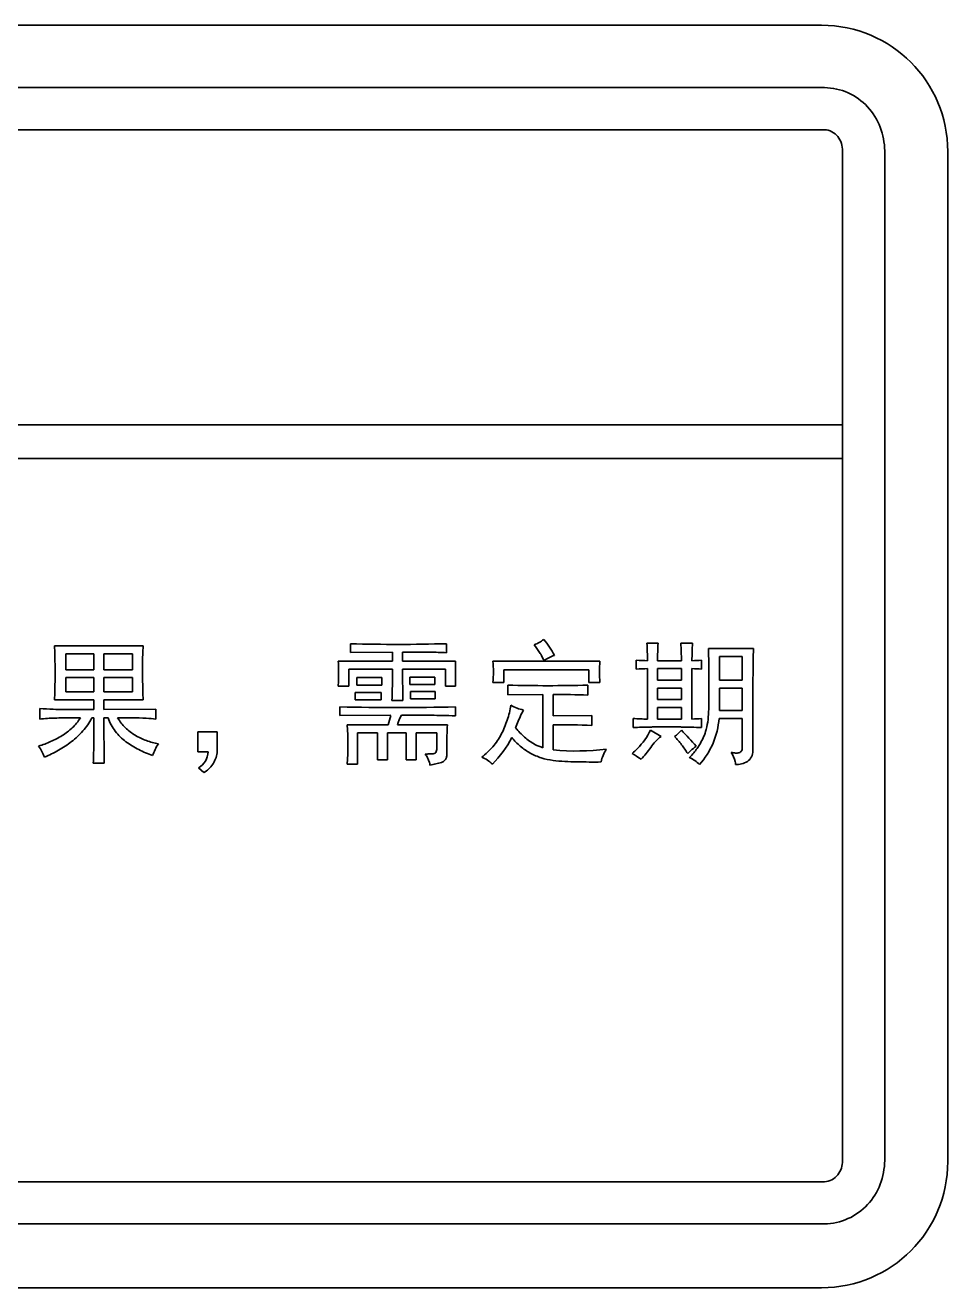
# Model space of a CAD drawing. Header units: millimetres. Extents: x 32496 to 166256, y 3504 to 23939.
# Drawn here: x 43884.2 to 43906.14, y 11585.08 to 11615.08 of the extents above; entities that cross this region are included whole.
import ezdxf

# ---------------------------------------------------------------- set-up
doc = ezdxf.new("R2010")
doc.units = ezdxf.units.MM
doc.layers.get('0').update_dxf_attribs({"lineweight": 35})

msp = doc.modelspace()

# ---------------------------------------------------------------- linework, layer by layer
at = {"linetype": 'Continuous'}
for p, q in [((43821.14, 11615.075), (43903.14, 11615.075)), ((43821.069, 11613.593), (43903.21, 11613.593)), ((43903.21, 11612.593), (43821.069, 11612.593)), ((43903.64, 11605.578), (43903.64, 11612.089)), ((43904.64, 11612.089), (43904.64, 11588.098)), ((43906.14, 11612.075), (43906.14, 11588.075)), ((43846.501, 11605.578), (43903.64, 11605.578)), ((43903.64, 11604.778), (43903.64, 11605.578)), ((43903.64, 11604.778), (43846.501, 11604.778)), ((43903.64, 11588.098), (43903.64, 11604.778)), ((43884.901, 11600.329), (43887.006, 11600.329)), ((43885.166, 11600.14), (43885.166, 11599.762)), ((43885.834, 11600.14), (43885.166, 11600.14)), ((43885.834, 11599.762), (43885.834, 11600.14)), ((43886.074, 11600.14), (43886.074, 11599.762)), ((43886.754, 11600.14), (43886.074, 11600.14)), ((43886.754, 11599.762), (43886.754, 11600.14)), ((43891.937, 11600.171), (43891.937, 11600.379)), ((43892.934, 11600.178), (43891.937, 11600.171)), ((43892.934, 11599.964), (43892.934, 11600.178)), ((43893.173, 11600.178), (43893.173, 11599.964)), ((43894.219, 11600.379), (43894.219, 11600.165)), ((43898.986, 11600.392), (43899.251, 11600.392)), ((43899.793, 11600.392), (43900.07, 11600.392)), ((43900.448, 11600.266), (43901.52, 11600.266)), ((43891.648, 11599.964), (43892.934, 11599.964)), ((43893.173, 11599.964), (43894.433, 11599.964)), ((43894.433, 11599.964), (43894.433, 11599.371)), ((43895.323, 11599.964), (43897.87, 11599.964)), ((43898.734, 11599.774), (43898.734, 11599.989)), ((43899.238, 11599.976), (43899.806, 11599.976)), ((43900.284, 11599.989), (43900.284, 11599.774)), ((43900.713, 11600.077), (43900.713, 11599.51)), ((43901.255, 11600.077), (43900.713, 11600.077)), ((43901.255, 11599.51), (43901.255, 11600.077)), ((43885.166, 11599.762), (43885.834, 11599.762)), ((43885.166, 11599.573), (43885.166, 11599.232)), ((43885.834, 11599.573), (43885.166, 11599.573)), ((43885.834, 11599.232), (43885.834, 11599.573)), ((43886.074, 11599.762), (43886.754, 11599.762)), ((43886.074, 11599.573), (43886.074, 11599.232)), ((43886.754, 11599.573), (43886.074, 11599.573)), ((43886.754, 11599.232), (43886.754, 11599.573)), ((43891.9, 11599.774), (43891.9, 11599.371)), ((43892.934, 11599.774), (43891.9, 11599.774)), ((43892.089, 11599.396), (43892.089, 11599.573)), ((43892.089, 11599.573), (43892.681, 11599.573)), ((43892.681, 11599.573), (43892.681, 11599.396)), ((43893.173, 11599.774), (43893.179, 11599.03)), ((43894.194, 11599.774), (43893.173, 11599.774)), ((43893.349, 11599.409), (43893.349, 11599.585)), ((43893.349, 11599.585), (43893.942, 11599.585)), ((43893.942, 11599.585), (43893.942, 11599.409)), ((43894.194, 11599.371), (43894.194, 11599.774)), ((43895.588, 11599.762), (43895.588, 11599.459)), ((43897.604, 11599.762), (43895.588, 11599.762)), ((43897.604, 11599.459), (43897.604, 11599.762)), ((43898.999, 11598.589), (43898.999, 11599.787)), ((43899.238, 11599.787), (43899.238, 11599.51)), ((43899.806, 11599.787), (43899.238, 11599.787)), ((43899.238, 11599.51), (43899.806, 11599.51)), ((43899.806, 11599.51), (43899.806, 11599.787)), ((43900.057, 11599.787), (43900.057, 11598.589)), ((43900.713, 11599.51), (43901.255, 11599.51)), ((43885.166, 11599.232), (43885.834, 11599.232)), ((43886.074, 11599.232), (43886.754, 11599.232)), ((43891.9, 11599.371), (43891.648, 11599.371)), ((43892.051, 11599.043), (43892.051, 11599.22)), ((43892.051, 11599.22), (43892.668, 11599.22)), ((43892.681, 11599.396), (43892.089, 11599.396)), ((43892.668, 11599.22), (43892.668, 11599.043)), ((43893.942, 11599.409), (43893.349, 11599.409)), ((43893.362, 11599.069), (43893.362, 11599.245)), ((43893.362, 11599.245), (43893.954, 11599.245)), ((43893.954, 11599.245), (43893.954, 11599.069)), ((43894.433, 11599.371), (43894.194, 11599.371)), ((43895.588, 11599.459), (43895.323, 11599.459)), ((43895.676, 11599.163), (43895.676, 11599.396)), ((43897.58, 11599.396), (43897.58, 11599.157)), ((43897.87, 11599.459), (43897.604, 11599.459)), ((43899.238, 11599.321), (43899.238, 11599.056)), ((43899.806, 11599.321), (43899.238, 11599.321)), ((43899.806, 11599.056), (43899.806, 11599.321)), ((43900.713, 11599.321), (43900.713, 11598.791)), ((43901.255, 11599.321), (43900.713, 11599.321)), ((43901.255, 11598.791), (43901.255, 11599.321)), ((43885.834, 11599.043), (43884.901, 11599.043)), ((43885.834, 11598.816), (43885.834, 11599.043)), ((43886.074, 11599.043), (43886.074, 11598.816)), ((43887.006, 11599.043), (43886.074, 11599.043)), ((43892.668, 11599.043), (43892.051, 11599.043)), ((43893.179, 11599.03), (43892.921, 11599.03)), ((43893.954, 11599.069), (43893.362, 11599.069)), ((43896.508, 11599.169), (43895.676, 11599.163)), ((43896.508, 11597.909), (43896.508, 11599.169)), ((43896.76, 11599.169), (43896.76, 11598.665)), ((43899.238, 11599.056), (43899.806, 11599.056)), ((43884.548, 11598.589), (43884.548, 11598.842)), ((43885.834, 11598.615), (43885.784, 11598.615)), ((43886.074, 11598.816), (43887.309, 11598.823)), ((43886.074, 11598.615), (43886.08, 11597.543)), ((43886.174, 11598.615), (43886.074, 11598.615)), ((43887.309, 11598.823), (43887.309, 11598.589)), ((43891.685, 11598.671), (43891.685, 11598.879)), ((43892.895, 11598.678), (43891.685, 11598.671)), ((43894.433, 11598.879), (43894.433, 11598.665)), ((43896.76, 11598.665), (43897.68, 11598.671)), ((43897.68, 11598.671), (43897.68, 11598.438)), ((43898.659, 11598.388), (43898.659, 11598.602)), ((43899.238, 11598.867), (43899.238, 11598.589)), ((43899.806, 11598.867), (43899.238, 11598.867)), ((43899.806, 11598.589), (43899.806, 11598.867)), ((43900.284, 11598.602), (43900.284, 11598.388)), ((43901.255, 11598.602), (43900.701, 11598.602)), ((43900.713, 11598.791), (43901.255, 11598.791)), ((43901.255, 11597.896), (43901.255, 11598.602)), ((43891.862, 11598.451), (43892.832, 11598.451)), ((43893.059, 11598.451), (43894.244, 11598.451)), ((43896.76, 11598.451), (43896.76, 11597.859)), ((43899.074, 11598.325), (43899.327, 11598.174)), ((43899.238, 11598.589), (43899.806, 11598.589)), ((43888.312, 11597.808), (43888.312, 11598.287)), ((43888.312, 11598.287), (43888.766, 11598.287)), ((43888.766, 11598.287), (43888.766, 11597.783)), ((43892.102, 11598.262), (43892.102, 11597.518)), ((43892.58, 11598.262), (43892.102, 11598.262)), ((43892.58, 11597.619), (43892.58, 11598.262)), ((43892.82, 11598.262), (43892.82, 11597.619)), ((43893.261, 11598.262), (43892.82, 11598.262)), ((43893.261, 11597.619), (43893.261, 11598.262)), ((43893.5, 11598.262), (43893.5, 11597.619)), ((43893.992, 11598.262), (43893.5, 11598.262)), ((43893.992, 11597.909), (43893.992, 11598.262)), ((43888.552, 11597.808), (43888.312, 11597.808)), ((43886.08, 11597.543), (43885.821, 11597.543)), ((43888.451, 11597.316), (43888.325, 11597.43)), ((43892.102, 11597.518), (43891.862, 11597.518)), ((43892.82, 11597.619), (43892.58, 11597.619)), ((43893.5, 11597.619), (43893.261, 11597.619)), ((43846.501, 11587.594), (43903.21, 11587.594)), ((43903.21, 11586.594), (43821.069, 11586.594)), ((43903.14, 11585.075), (43821.14, 11585.075))]:
    msp.add_line(p, q, dxfattribs=at)
for centre, radius, start, end in [((43903.14, 11612.075), 3, 0, 90), ((43907.02, 11599.968), 6.962, 176.509, 179.9371), ((43893.059, 11657.016), 58.153, 268.64603, 271.35397), ((43890.645, 11599.179), 2.306, 341.5775, 347.4312), ((43899.402, 11579.153), 19.249, 90.981, 92.2132), ((43899.445, 11576.972), 21.431, 90.7348, 90.997), ((43899.455, 11576.15), 22.253, 89.3387, 90.7321), ((43899.448, 11575.412), 22.991, 89.1028, 89.3417), ((43899.4, 11572.825), 25.578, 88.018, 89.0868), ((43901.468, 11596.259), 2.137, 132.5004, 134.98), ((43898.761, 11598.903), 1.745, 314.9848, 316.8366), ((43898.92, 11598.778), 1.542, 326.0128, 329.4712), ((43903.14, 11588.075), 3, 270, 0)]:
    msp.add_arc(centre, radius, start, end, dxfattribs=at)
for points, knots in [([(43903.21, 11613.593), (43903.4, 11613.591), (43903.785, 11613.506), (43904.261, 11613.163), (43904.568, 11612.664), (43904.637, 11612.28), (43904.64, 11612.089)], [0, 0, 0, 0, 0.249905, 0.499859, 0.74982, 1, 1, 1, 1]), ([(43903.64, 11612.089), (43903.639, 11612.15), (43903.621, 11612.272), (43903.533, 11612.436), (43903.392, 11612.557), (43903.27, 11612.593), (43903.21, 11612.593)], [0, 0, 0, 0, 0.250285, 0.500491, 0.750453, 1, 1, 1, 1]), ([(43894.219, 11600.165), (43894.088, 11600.172), (43893.827, 11600.18), (43893.478, 11600.178), (43893.26, 11600.178), (43893.173, 11600.178)], [0, 0, 0, 0, 0.374993, 0.75, 1, 1, 1, 1]), ([(43896.533, 11599.976), (43896.522, 11600.011), (43896.494, 11600.08), (43896.417, 11600.206), (43896.351, 11600.295), (43896.306, 11600.354)], [0, 0, 0, 0, 0.250053, 0.500011, 1, 1, 1, 1]), ([(43900.396, 11598.342), (43900.438, 11598.497), (43900.46, 11598.821), (43900.461, 11599.302), (43900.461, 11599.784), (43900.453, 11600.105), (43900.448, 11600.266)], [0, 0, 0, 0, 0.249926, 0.499901, 0.749962, 1, 1, 1, 1]), ([(43901.52, 11600.266), (43901.515, 11600.063), (43901.505, 11599.556), (43901.507, 11598.746), (43901.507, 11598.137), (43901.507, 11597.833)], [0, 0, 0, 0, 0.250002, 0.625, 1, 1, 1, 1]), ([(43891.648, 11599.371), (43891.649, 11599.42), (43891.651, 11599.544), (43891.658, 11599.741), (43891.653, 11599.89), (43891.648, 11599.964)], [0, 0, 0, 0, 0.250001, 0.625025, 1, 1, 1, 1]), ([(43892.921, 11599.03), (43892.927, 11599.123), (43892.935, 11599.309), (43892.933, 11599.557), (43892.934, 11599.712), (43892.934, 11599.774)], [0, 0, 0, 0, 0.374986, 0.75, 1, 1, 1, 1]), ([(43895.058, 11597.682), (43895.153, 11597.758), (43895.287, 11597.882), (43895.435, 11598.074), (43895.527, 11598.23), (43895.603, 11598.395), (43895.688, 11598.622), (43895.734, 11598.798), (43895.752, 11598.917)], [0, 0, 0, 0, 0.25018, 0.375082, 0.499897, 0.625109, 0.750466, 1, 1, 1, 1]), ([(43884.523, 11597.947), (43884.62, 11597.976), (43884.811, 11598.049), (43885.084, 11598.188), (43885.331, 11598.371), (43885.462, 11598.53), (43885.519, 11598.615)], [0, 0, 0, 0, 0.249747, 0.500137, 0.749826, 1, 1, 1, 1]), ([(43884.548, 11598.842), (43884.655, 11598.832), (43884.923, 11598.813), (43885.352, 11598.816), (43885.674, 11598.816), (43885.834, 11598.816)], [0, 0, 0, 0, 0.250025, 0.624998, 1, 1, 1, 1]), ([(43885.519, 11598.615), (43885.438, 11598.615), (43885.236, 11598.615), (43884.912, 11598.617), (43884.669, 11598.601), (43884.548, 11598.589)], [0, 0, 0, 0, 0.249999, 0.625023, 1, 1, 1, 1]), ([(43885.784, 11598.615), (43885.729, 11598.504), (43885.588, 11598.296), (43885.31, 11598.045), (43884.997, 11597.843), (43884.775, 11597.732), (43884.662, 11597.682)], [0, 0, 0, 0, 0.250016, 0.499958, 0.750169, 1, 1, 1, 1]), ([(43885.821, 11597.543), (43885.828, 11597.677), (43885.836, 11597.945), (43885.834, 11598.302), (43885.835, 11598.525), (43885.834, 11598.615)], [0, 0, 0, 0, 0.374993, 0.75, 1, 1, 1, 1]), ([(43887.233, 11597.72), (43887.121, 11597.761), (43886.903, 11597.858), (43886.59, 11598.036), (43886.332, 11598.29), (43886.214, 11598.502), (43886.174, 11598.615)], [0, 0, 0, 0, 0.250024, 0.500237, 0.750089, 1, 1, 1, 1]), ([(43887.309, 11598.589), (43887.234, 11598.598), (43887.045, 11598.615), (43886.742, 11598.615), (43886.515, 11598.616), (43886.401, 11598.615)], [0, 0, 0, 0, 0.250038, 0.624995, 1, 1, 1, 1]), ([(43886.401, 11598.615), (43886.453, 11598.531), (43886.577, 11598.374), (43886.815, 11598.195), (43887.084, 11598.069), (43887.275, 11598.016), (43887.372, 11597.997)], [0, 0, 0, 0, 0.250003, 0.499947, 0.750155, 1, 1, 1, 1]), ([(43894.433, 11598.665), (43894.326, 11598.67), (43894.059, 11598.679), (43893.63, 11598.678), (43893.308, 11598.678), (43893.148, 11598.678)], [0, 0, 0, 0, 0.250007, 0.624999, 1, 1, 1, 1]), ([(43896.054, 11598.804), (43896.034, 11598.771), (43895.985, 11598.686), (43895.929, 11598.539), (43895.886, 11598.43), (43895.865, 11598.375)], [0, 0, 0, 0, 0.250102, 0.624992, 1, 1, 1, 1]), ([(43900.701, 11598.602), (43900.684, 11598.402), (43900.59, 11598.002), (43900.369, 11597.655), (43900.234, 11597.506)], [0, 0, 0, 0, 0.500078, 1, 1, 1, 1]), ([(43894.244, 11598.451), (43894.238, 11598.367), (43894.23, 11598.2), (43894.232, 11597.978), (43894.232, 11597.838), (43894.232, 11597.783)], [0, 0, 0, 0, 0.374983, 0.75, 1, 1, 1, 1]), ([(43895.865, 11598.375), (43895.93, 11598.299), (43896.071, 11598.155), (43896.289, 11597.995), (43896.444, 11597.929), (43896.508, 11597.909)], [0, 0, 0, 0, 0.374992, 0.749846, 1, 1, 1, 1]), ([(43898.633, 11597.77), (43898.679, 11597.808), (43898.853, 11597.97), (43898.992, 11598.168), (43899.074, 11598.325)], [0, 0, 0, 0, 0.250547, 1, 1, 1, 1]), ([(43897.895, 11597.569), (43897.705, 11597.567), (43897.419, 11597.569), (43897.038, 11597.58), (43896.753, 11597.601), (43896.471, 11597.657), (43896.207, 11597.773), (43895.971, 11597.936), (43895.836, 11598.074), (43895.777, 11598.148)], [0, 0, 0, 0, 0.249699, 0.374527, 0.499751, 0.624557, 0.749619, 0.875011, 1, 1, 1, 1]), ([(43899.327, 11598.174), (43899.275, 11598.141), (43899.181, 11598.062), (43899.078, 11597.912), (43898.967, 11597.768), (43898.888, 11597.677), (43898.847, 11597.632)], [0, 0, 0, 0, 0.249779, 0.49996, 0.749937, 1, 1, 1, 1]), ([(43899.957, 11597.77), (43899.91, 11597.842), (43899.813, 11597.982), (43899.703, 11598.115), (43899.642, 11598.174)], [0, 0, 0, 0, 0.500218, 1, 1, 1, 1]), ([(43888.325, 11597.43), (43888.39, 11597.469), (43888.504, 11597.579), (43888.55, 11597.732), (43888.552, 11597.808)], [0, 0, 0, 0, 0.500222, 1, 1, 1, 1]), ([(43888.766, 11597.783), (43888.752, 11597.687), (43888.681, 11597.501), (43888.534, 11597.364), (43888.451, 11597.316)], [0, 0, 0, 0, 0.500049, 1, 1, 1, 1]), ([(43893.715, 11597.757), (43893.731, 11597.758), (43893.762, 11597.758), (43893.809, 11597.76), (43893.857, 11597.763), (43893.904, 11597.764), (43893.952, 11597.774), (43893.982, 11597.815), (43893.991, 11597.862), (43893.993, 11597.893), (43893.992, 11597.909)], [0, 0, 0, 0, 0.125092, 0.250166, 0.3753, 0.500205, 0.625616, 0.749851, 0.874896, 1, 1, 1, 1]), ([(43893.828, 11597.493), (43893.825, 11597.517), (43893.813, 11597.576), (43893.773, 11597.665), (43893.736, 11597.728), (43893.715, 11597.757)], [0, 0, 0, 0, 0.250158, 0.625001, 1, 1, 1, 1]), ([(43894.232, 11597.783), (43894.234, 11597.759), (43894.231, 11597.712), (43894.21, 11597.644), (43894.165, 11597.588), (43894.101, 11597.557), (43894.033, 11597.541), (43893.965, 11597.524), (43893.897, 11597.507), (43893.851, 11597.498), (43893.828, 11597.493)], [0, 0, 0, 0, 0.124782, 0.251064, 0.374949, 0.500802, 0.62564, 0.750367, 0.875199, 1, 1, 1, 1]), ([(43900.991, 11597.796), (43901.017, 11597.79), (43901.071, 11597.782), (43901.154, 11597.776), (43901.233, 11597.813), (43901.257, 11597.869), (43901.255, 11597.896)], [0, 0, 0, 0, 0.25158, 0.502597, 0.753311, 1, 1, 1, 1]), ([(43901.091, 11597.506), (43901.091, 11597.532), (43901.08, 11597.635), (43901.034, 11597.731), (43900.991, 11597.796)], [0, 0, 0, 0, 0.251018, 1, 1, 1, 1]), ([(43901.507, 11597.833), (43901.506, 11597.784), (43901.482, 11597.686), (43901.382, 11597.568), (43901.237, 11597.523), (43901.14, 11597.508), (43901.091, 11597.506)], [0, 0, 0, 0, 0.249976, 0.499098, 0.750048, 1, 1, 1, 1]), ([(43904.64, 11588.098), (43904.637, 11587.907), (43904.568, 11587.523), (43904.261, 11587.024), (43903.784, 11586.682), (43903.4, 11586.595), (43903.21, 11586.594)], [0, 0, 0, 0, 0.250209, 0.50021, 0.750139, 1, 1, 1, 1]), ([(43903.21, 11587.594), (43903.27, 11587.595), (43903.392, 11587.63), (43903.533, 11587.752), (43903.621, 11587.915), (43903.638, 11588.037), (43903.64, 11588.098)], [0, 0, 0, 0, 0.249586, 0.499613, 0.749679, 1, 1, 1, 1])]:
    msp.add_open_spline(points, degree=3, knots=knots, dxfattribs=at)
for points in [[(43896.306, 11600.354), (43896.388, 11600.381), (43896.465, 11600.427), (43896.533, 11600.48)], [(43896.533, 11600.48), (43896.631, 11600.365), (43896.714, 11600.236), (43896.785, 11600.102)], [(43884.901, 11599.043), (43884.918, 11599.472), (43884.92, 11599.901), (43884.901, 11600.329)], [(43887.006, 11600.329), (43886.988, 11599.901), (43886.99, 11599.472), (43887.006, 11599.043)], [(43891.937, 11600.379), (43892.698, 11600.356), (43893.459, 11600.36), (43894.219, 11600.379)], [(43896.785, 11600.102), (43896.699, 11600.065), (43896.612, 11600.026), (43896.533, 11599.976)], [(43898.999, 11599.976), (43898.999, 11600.115), (43898.994, 11600.254), (43898.986, 11600.392)], [(43899.251, 11600.392), (43899.244, 11600.254), (43899.239, 11600.115), (43899.238, 11599.976)], [(43899.806, 11599.976), (43899.806, 11600.115), (43899.803, 11600.254), (43899.793, 11600.392)], [(43895.323, 11599.459), (43895.343, 11599.626), (43895.338, 11599.796), (43895.323, 11599.964)], [(43897.87, 11599.964), (43897.855, 11599.796), (43897.852, 11599.626), (43897.87, 11599.459)], [(43898.734, 11599.989), (43898.822, 11599.981), (43898.911, 11599.976), (43898.999, 11599.976)], [(43900.057, 11599.976), (43900.133, 11599.976), (43900.209, 11599.981), (43900.284, 11599.989)], [(43898.999, 11599.787), (43898.911, 11599.787), (43898.822, 11599.782), (43898.734, 11599.774)], [(43900.284, 11599.774), (43900.209, 11599.782), (43900.133, 11599.787), (43900.057, 11599.787)], [(43895.676, 11599.396), (43896.311, 11599.376), (43896.946, 11599.378), (43897.58, 11599.396)], [(43895.752, 11598.917), (43895.844, 11598.862), (43895.949, 11598.826), (43896.054, 11598.804)], [(43897.58, 11599.157), (43897.307, 11599.17), (43897.033, 11599.171), (43896.76, 11599.169)], [(43893.148, 11598.678), (43893.108, 11598.607), (43893.077, 11598.53), (43893.059, 11598.451)], [(43898.659, 11598.602), (43898.772, 11598.594), (43898.886, 11598.59), (43898.999, 11598.589)], [(43900.057, 11598.589), (43900.133, 11598.59), (43900.209, 11598.595), (43900.284, 11598.602)], [(43891.862, 11597.518), (43891.881, 11597.828), (43891.88, 11598.14), (43891.862, 11598.451)], [(43897.68, 11598.438), (43897.374, 11598.455), (43897.067, 11598.452), (43896.76, 11598.451)], [(43899.642, 11598.174), (43899.703, 11598.215), (43899.757, 11598.269), (43899.806, 11598.325)], [(43899.806, 11598.325), (43899.927, 11598.202), (43900.044, 11598.076), (43900.159, 11597.947)], [(43900.249, 11597.995), (43900.312, 11598.103), (43900.363, 11598.221), (43900.396, 11598.342)], [(43895.777, 11598.148), (43895.651, 11597.92), (43895.496, 11597.703), (43895.311, 11597.518)], [(43884.662, 11597.682), (43884.628, 11597.776), (43884.58, 11597.865), (43884.523, 11597.947)], [(43887.372, 11597.997), (43887.309, 11597.915), (43887.264, 11597.819), (43887.233, 11597.72)], [(43896.76, 11597.859), (43897.178, 11597.811), (43897.603, 11597.826), (43898.021, 11597.871)], [(43898.021, 11597.871), (43897.963, 11597.778), (43897.915, 11597.676), (43897.895, 11597.569)], [(43898.847, 11597.632), (43898.778, 11597.68), (43898.707, 11597.728), (43898.633, 11597.77)], [(43900.159, 11597.947), (43900.112, 11597.912), (43900.067, 11597.874), (43900.024, 11597.834)], [(43900.034, 11597.71), (43900.094, 11597.774), (43900.15, 11597.843), (43900.199, 11597.916)], [(43895.311, 11597.518), (43895.24, 11597.589), (43895.153, 11597.648), (43895.058, 11597.682)], [(43900.234, 11597.506), (43900.174, 11597.582), (43900.086, 11597.638), (43899.995, 11597.669)]]:
    msp.add_open_spline(points, degree=3, dxfattribs=at)

doc.saveas('drawing.dxf')
